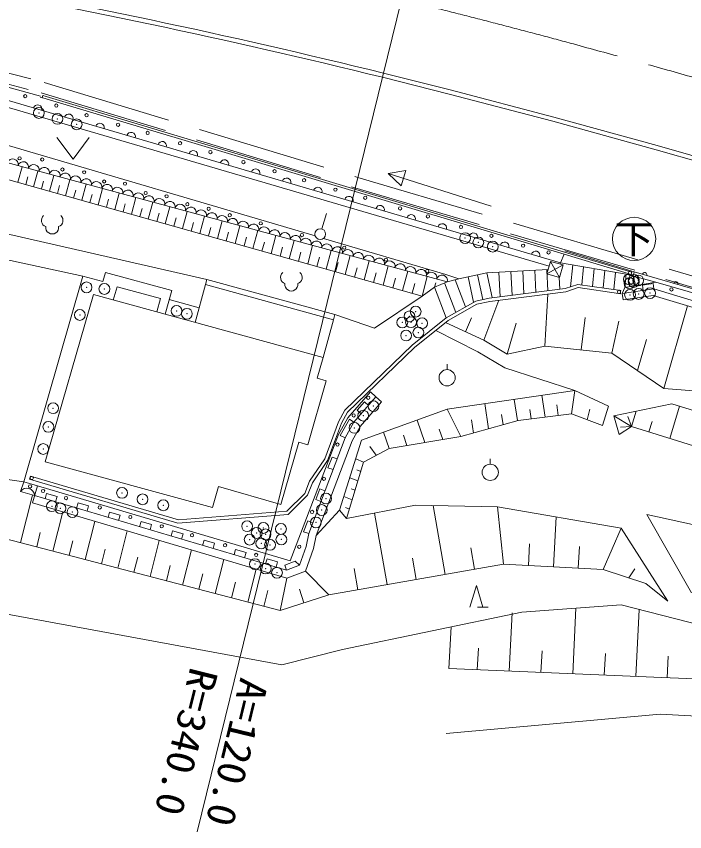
# Model space of a CAD drawing. Units: millimetres, scale not verified. Extents: x 40000 to 680000, y 20000 to 380000.
# Drawn here: x 457751 to 488659, y 250730 to 288413 of the extents above; entities that cross this region are included whole.
import ezdxf
from ezdxf.enums import TextEntityAlignment as Align

# ---------------------------------------------------------------- set-up
doc = ezdxf.new("R2010")
doc.units = ezdxf.units.MM
doc.header["$LTSCALE"] = 1000
doc.header["$PDMODE"] = 32
doc.header["$PDSIZE"] = 500
doc.linetypes.add('CHAIN', pattern=[18.5, 12, -1.5, 3.5, -1.5])
doc.linetypes.add('DASHED', pattern=[7.5, 6, -1.5])
for name, color, linetype, lineweight in [('M-BGD', 7, 'Continuous', 13), ('M-BGD-EXST', 7, 'Continuous', 13), ('M-BMK', 2, 'CHAIN', 13), ('M-STR-HTXT', 7, 'Continuous', 13)]:
    doc.layers.add(name, color=color, linetype=linetype, lineweight=lineweight)
doc.styles.add('ＭＳ ゴシック', font='')
doc.styles.get('ＭＳ ゴシック').set_extended_font_data('MS Gothic')

msp = doc.modelspace()

# ---------------------------------------------------------------- linework, layer by layer
at = {"layer": 'M-BGD'}
for p, q in [((441270, 287179), (471567, 278264)), ((477677, 276138), (443793, 285304)), ((456858, 285272), (458874, 284725)), ((482915, 277024), (456703, 284714)), ((458859, 284683), (458944, 284658)), ((458944, 284658), (458972, 284753)), ((458965, 284651), (458944, 284658)), ((458990, 284748), (458972, 284753)), ((483108, 277519), (458972, 284753)), ((483079, 277424), (458982, 284646)), ((476512, 275486), (444902, 284373)), ((482392, 276865), (456623, 284426)), ((459626, 282816), (460376, 281816)), ((460376, 281816), (461126, 282816)), ((492109, 280877), (487335, 282244)), ((457821, 280741), (458015, 281457)), ((458549, 280536), (458745, 281260)), ((475769, 281287), (474940, 281156)), ((479707, 279646), (474940, 281156)), ((474940, 281156), (475542, 280572)), ((475542, 280572), (475769, 281287)), ((458185, 280638), (458282, 280996)), ((458917, 280433), (459015, 280794)), ((459285, 280329), (459483, 281060)), ((460027, 280120), (460227, 280859)), ((447721, 280537), (466561, 276254)), ((459656, 280225), (459755, 280590)), ((460403, 280015), (460502, 280384)), ((460778, 279910), (460979, 280655)), ((461535, 279697), (461739, 280450)), ((461156, 279803), (461257, 280175)), ((462300, 279481), (462506, 280243)), ((463072, 279264), (463280, 280033)), ((461917, 279589), (462019, 279965)), ((462686, 279373), (462789, 279753)), ((463852, 279045), (464062, 279821)), ((464640, 278824), (464852, 279608)), ((463462, 279155), (463566, 279538)), ((464246, 278934), (464351, 279322)), ((465435, 278600), (465649, 279392)), ((472097, 279302), (471876, 278585)), ((465037, 278712), (465143, 279103)), ((465837, 278487), (465944, 278882)), ((466238, 278374), (466455, 279174)), ((467049, 278146), (467268, 278954)), ((466644, 278260), (466752, 278660)), ((467868, 277916), (468089, 278732)), ((468695, 277683), (468918, 278508)), ((451778, 278357), (460834, 276410)), ((467458, 278031), (467568, 278434)), ((468281, 277800), (468392, 278207)), ((469530, 277449), (469755, 278281)), ((471957, 278149), (477612, 276485)), ((469112, 277566), (469224, 277977)), ((469952, 277330), (470064, 277746)), ((470373, 277212), (470601, 278053)), ((471225, 276972), (471455, 277822)), ((470799, 277092), (470912, 277512)), ((472084, 276731), (472317, 277589)), ((472953, 276486), (473187, 277353)), ((483079, 277424), (482915, 277024)), ((486051, 276534), (483079, 277424)), ((486108, 276621), (483108, 277519)), ((486328, 276608), (483122, 277567)), ((471655, 276851), (471769, 277275)), ((472519, 276608), (472635, 277036)), ((473830, 276240), (474067, 277115)), ((482290, 276510), (482455, 277086)), ((482455, 277086), (483032, 276921)), ((482455, 277086), (482867, 276344)), ((482915, 277024), (482896, 276960)), ((482915, 277024), (485953, 276494)), ((473391, 276363), (473508, 276795)), ((474715, 275991), (474954, 276875)), ((475609, 275740), (475851, 276633)), ((482347, 276709), (479507, 276552)), ((482347, 276709), (479507, 276552)), ((480676, 275520), (480615, 276613)), ((481227, 275590), (481169, 276644)), ((481779, 275659), (481723, 276675)), ((482331, 275729), (482277, 276705)), ((482290, 276510), (483032, 276921)), ((483032, 276921), (482867, 276344)), ((483385, 275915), (483483, 276925)), ((483895, 276001), (483977, 276839)), ((484391, 275929), (484471, 276753)), ((484886, 275858), (484965, 276666)), ((486215, 276589), (486178, 276600)), ((486328, 276609), (486270, 276409)), ((486328, 276609), (494454, 274249)), ((460834, 276410), (458092, 266896)), ((461756, 276158), (460834, 276410)), ((461877, 276579), (461756, 276158)), ((464948, 275740), (461877, 276579)), ((466496, 276013), (466561, 276254)), ((472488, 274634), (466561, 276254)), ((474272, 276115), (474390, 276552)), ((475162, 275865), (475281, 276306)), ((476512, 275486), (476756, 276388)), ((477612, 276485), (478216, 276276)), ((478216, 276276), (477677, 276138)), ((478516, 274980), (478039, 276231)), ((478216, 276276), (479507, 276552)), ((478646, 276368), (478897, 275195)), ((479077, 276460), (479320, 275321)), ((479507, 276552), (479750, 275416)), ((480124, 275451), (480061, 276582)), ((482867, 276344), (482290, 276510)), ((482883, 275798), (482852, 276348)), ((485381, 275787), (485459, 276580)), ((485892, 275875), (485953, 276494)), ((487331, 276122), (485953, 276494)), ((486187, 276493), (486178, 276496)), ((486215, 276589), (486187, 276493)), ((462414, 275914), (462238, 275301)), ((464424, 275365), (462414, 275914)), ((466018, 274267), (466496, 276013)), ((472422, 274392), (466496, 276013)), ((476060, 275613), (476181, 276058)), ((476512, 275486), (477095, 275899)), ((477095, 275899), (477677, 276138)), ((477095, 275899), (477147, 276092)), ((477636, 274484), (477095, 275899)), ((478076, 274732), (477558, 276089)), ((483717, 276026), (483124, 275829)), ((483730, 275873), (483158, 275682)), ((485705, 275741), (483717, 276026)), ((485602, 275604), (483730, 275873)), ((485770, 275606), (485892, 275875)), ((485892, 275875), (487331, 276122)), ((486701, 275990), (487196, 276060)), ((486736, 275743), (486701, 275990)), ((487231, 275813), (487196, 276060)), ((487331, 276122), (494372, 274077)), ((461315, 275553), (459087, 267821)), ((471945, 272647), (461315, 275553)), ((464948, 275740), (464631, 274641)), ((474317, 274005), (476512, 275486)), ((483124, 275829), (479624, 275388)), ((483158, 275682), (479649, 275240)), ((482192, 273173), (482323, 275576)), ((485684, 275592), (485619, 275601)), ((485684, 275592), (485693, 275656)), ((485696, 275676), (485705, 275741)), ((487231, 275813), (485770, 275606)), ((485770, 275606), (485812, 275309)), ((487208, 275506), (485812, 275309)), ((521233, 265314), (487208, 275506)), ((521416, 265573), (487231, 275813)), ((464424, 275364), (464247, 274751)), ((466203, 274942), (464827, 275319)), ((478996, 275251), (477636, 274484)), ((479050, 275109), (477720, 274359)), ((479624, 275388), (478996, 275251)), ((479649, 275240), (479050, 275109)), ((479376, 273441), (480065, 275292)), ((487689, 271207), (488790, 275032)), ((471945, 272647), (472422, 274392)), ((472422, 274392), (472488, 274634)), ((472488, 274634), (474317, 274005)), ((477636, 274484), (476058, 273215)), ((477720, 274359), (476158, 273102)), ((478518, 273835), (478798, 274476)), ((483870, 272996), (484050, 274486)), ((477595, 274259), (479376, 273441)), ((480448, 272798), (480872, 274237)), ((485295, 272846), (485606, 274330)), ((477148, 273899), (479096, 272909)), ((476058, 273215), (472948, 270218)), ((479376, 273441), (480448, 272798)), ((486476, 272037), (486890, 273479)), ((476158, 273102), (473069, 270126)), ((479096, 272909), (480342, 272162)), ((480448, 272798), (482192, 273173)), ((482192, 273173), (485295, 272846)), ((485295, 272846), (487689, 271207)), ((471945, 272647), (471668, 271686)), ((477673, 272334), (477673, 272084)), ((480342, 272162), (483578, 271120)), ((472080, 271574), (471228, 268616)), ((472080, 271574), (471668, 271686)), ((473086, 269852), (474125, 271051)), ((474125, 271051), (474375, 270822)), ((483578, 271120), (477674, 270257)), ((483422, 270039), (483578, 271120)), ((485132, 270401), (483578, 271120)), ((489480, 271076), (487689, 271207)), ((474375, 270822), (473366, 269655)), ((473513, 270207), (473850, 270596)), ((474640, 270593), (473653, 269452)), ((474039, 270433), (473850, 270596)), ((474375, 270822), (474640, 270593)), ((480922, 269728), (480778, 270711)), ((482207, 269888), (482060, 270898)), ((472948, 270218), (472651, 269665)), ((473702, 270044), (473513, 270207)), ((477674, 270257), (473718, 268823)), ((478303, 268992), (477674, 270257)), ((479591, 269352), (479422, 270513)), ((481564, 269808), (481502, 270234)), ((482815, 269963), (482743, 270451)), ((484142, 269769), (484272, 270252)), ((485132, 270401), (484861, 269500)), ((488057, 270499), (485379, 269953)), ((487972, 268903), (488424, 270388)), ((491828, 269353), (488057, 270499)), ((473086, 269852), (472651, 269084)), ((473069, 270126), (472788, 269603)), ((480257, 269538), (480189, 270004)), ((483422, 270039), (480953, 269732)), ((484861, 269500), (483422, 270039)), ((486197, 269453), (485379, 269953)), ((485635, 269091), (485379, 269953)), ((486197, 269453), (486026, 269923)), ((486197, 269453), (486413, 270164)), ((472651, 269665), (472012, 267956)), ((472788, 269603), (472146, 267886)), ((473160, 269799), (472732, 269046)), ((473366, 269655), (472959, 268939)), ((473366, 269655), (473160, 269799)), ((473653, 269452), (473277, 268789)), ((476646, 268719), (476291, 269756)), ((480953, 269732), (478303, 268992)), ((478887, 269155), (478799, 269760)), ((486197, 269453), (485635, 269091)), ((486197, 269453), (485697, 269426)), ((486197, 269453), (491315, 267867)), ((487004, 269203), (487149, 269681)), ((472651, 269084), (470418, 263251)), ((474989, 268445), (474733, 269191)), ((477474, 268855), (477312, 269328)), ((470816, 268728), (469985, 265846)), ((471239, 268613), (470816, 268728)), ((472959, 268939), (471273, 264514)), ((473277, 268789), (471610, 264416)), ((473718, 268823), (472698, 265585)), ((472959, 268939), (472732, 269046)), ((478303, 268992), (474989, 268445)), ((475817, 268582), (475655, 269055)), ((474989, 268445), (473808, 267812)), ((474102, 268533), (474391, 268125)), ((472012, 267956), (471311, 266929)), ((472163, 267553), (472351, 268044)), ((472584, 267955), (472351, 268044)), ((473808, 267812), (473445, 267958)), ((479667, 267962), (479667, 267712)), ((466823, 265706), (459087, 267821)), ((472146, 267886), (471444, 266858)), ((472397, 267464), (472163, 267553)), ((473808, 267812), (473024, 265199)), ((458092, 266896), (455891, 267203)), ((473678, 267377), (473492, 267451)), ((457942, 266445), (458092, 266896)), ((458726, 266708), (458092, 266896)), ((458409, 267163), (458366, 267019)), ((465228, 264994), (458366, 267019)), ((458451, 267151), (458409, 267163)), ((465244, 265146), (458515, 267132)), ((471311, 266929), (471092, 266366)), ((471444, 266858), (471221, 266282)), ((473547, 266941), (473172, 267091)), ((458594, 266262), (457942, 266445)), ((458495, 265926), (458726, 266708)), ((470418, 263251), (458726, 266708)), ((467102, 266676), (466823, 265706)), ((469985, 265846), (467102, 266676)), ((471601, 266078), (471789, 266569)), ((472022, 266480), (471789, 266569)), ((473416, 266506), (473231, 266580)), ((457944, 264092), (458502, 266288)), ((470251, 262815), (458594, 266262)), ((459080, 266118), (459151, 266358)), ((459151, 266358), (459637, 266214)), ((459566, 265975), (459637, 266214)), ((471092, 266366), (470263, 265536)), ((471221, 266282), (470330, 265391)), ((471835, 265989), (471601, 266078)), ((473286, 266070), (472899, 266225)), ((470265, 262446), (458495, 265926)), ((460537, 265687), (460608, 265927)), ((460608, 265927), (461094, 265784)), ((461023, 265544), (461094, 265784)), ((473155, 265635), (472969, 265709)), ((473024, 265199), (476209, 265820)), ((476209, 265820), (480005, 265736)), ((477589, 262620), (477031, 265802)), ((480005, 265736), (485723, 264761)), ((480282, 263092), (480005, 265736)), ((459441, 263700), (459901, 265511)), ((461994, 265257), (462065, 265496)), ((462065, 265496), (462551, 265353)), ((462480, 265113), (462551, 265353)), ((470330, 265391), (465228, 264994)), ((470263, 265536), (465244, 265146)), ((472698, 265585), (471610, 264416)), ((473024, 265199), (472698, 265585)), ((474896, 262148), (474317, 265451)), ((486906, 265387), (488980, 261767)), ((493664, 263920), (486906, 265387)), ((469956, 260946), (454741, 264931)), ((460939, 263308), (461387, 265071)), ((463451, 264826), (463522, 265066)), ((463522, 265066), (464008, 264922)), ((463937, 264682), (464008, 264922)), ((471227, 265094), (471032, 264584)), ((471460, 265005), (471227, 265094)), ((482587, 262970), (482709, 265275)), ((458693, 263896), (458861, 264558)), ((462439, 262915), (462875, 264631)), ((464908, 264395), (464979, 264635)), ((464979, 264635), (465465, 264491)), ((471273, 264514), (471032, 264584)), ((484892, 262847), (485723, 264761)), ((485723, 264761), (487874, 261383)), ((460190, 263504), (460361, 264176)), ((463939, 262522), (464363, 264191)), ((465394, 264251), (465465, 264491)), ((466365, 263964), (466436, 264204)), ((466436, 264204), (466922, 264060)), ((471273, 264514), (471150, 263910)), ((471610, 264416), (471488, 263816)), ((461689, 263111), (461862, 263794)), ((466851, 263821), (466922, 264060)), ((471150, 263910), (470843, 263044)), ((471488, 263816), (471119, 262775)), ((478935, 262856), (478763, 263841)), ((481434, 263031), (481487, 264029)), ((483739, 262909), (483792, 263907)), ((463189, 262718), (463365, 263412)), ((465442, 262129), (465853, 263750)), ((467822, 263533), (467893, 263773)), ((467893, 263773), (468379, 263629)), ((468308, 263390), (468379, 263629)), ((464691, 262325), (464869, 263030)), ((466945, 261735), (467345, 263309)), ((469279, 263102), (469350, 263342)), ((469350, 263342), (469836, 263199)), ((469765, 262959), (469836, 263199)), ((470646, 263236), (470161, 263048)), ((470251, 262815), (470161, 263048)), ((470843, 263044), (470251, 262815)), ((470843, 263044), (470646, 263236)), ((480282, 263092), (472203, 261676)), ((476242, 262384), (476070, 263369)), ((484892, 262847), (480282, 263092)), ((468450, 261341), (468838, 262868)), ((471119, 262775), (470265, 262446)), ((471119, 262775), (472203, 261676)), ((473549, 261912), (473377, 262897)), ((486858, 262201), (484892, 262847)), ((486077, 262458), (486350, 262877)), ((466193, 261932), (466375, 262647)), ((469956, 260946), (470265, 262446)), ((467697, 261538), (467882, 262263)), ((470853, 261940), (471044, 261300)), ((478724, 261110), (479024, 262110)), ((479024, 262110), (479324, 261110)), ((487874, 261383), (486858, 262201)), ((469203, 261144), (469390, 261880)), ((472203, 261676), (469956, 260946)), ((454673, 261272), (470028, 258447)), ((481128, 260876), (485724, 261207)), ((485724, 261207), (490245, 260050)), ((481128, 260876), (472832, 259147)), ((479074, 261110), (479574, 261110)), ((480546, 258154), (480678, 260844)), ((483482, 258029), (483631, 261057)), ((486398, 257906), (486550, 260996)), ((477759, 258272), (477854, 260194)), ((472832, 259147), (470028, 258447)), ((479068, 258217), (479117, 259215)), ((482014, 258092), (482063, 259090)), ((484940, 257967), (484989, 258966)), ((487846, 257844), (487895, 258843)), ((487597, 257857), (477759, 258272)), ((495029, 257539), (487597, 257857)), ((477633, 255275), (487525, 256159)), ((494796, 255746), (487525, 256159))]:
    msp.add_line(p, q, dxfattribs=at)
at = {"layer": 'M-BGD', "linetype": 'DASHED'}
for p, q in [((452613, 287011), (459046, 285359)), ((452493, 286525), (458922, 284875)), ((459046, 285359), (473542, 280961)), ((458901, 284880), (473397, 280483)), ((473542, 280961), (494582, 274776)), ((473401, 280481), (494431, 274299))]:
    msp.add_line(p, q, dxfattribs=at)
at = {"layer": 'M-BGD'}
for points in [[(474730, 285787), (477813, 285013), (482606, 283754), (487389, 282436), (492165, 281069), (496935, 279660), (501497, 278279), (506057, 276876), (515183, 274027)], [(474681, 285593), (477763, 284819), (482554, 283561), (487335, 282244)]]:
    msp.add_lwpolyline(points, dxfattribs=at)
for centre, radius in [((458164, 284722), 75), ((459601, 284288), 75), ((461002, 283843), 75), ((462459, 283403), 75), ((463824, 283023), 75), ((465326, 282548), 75), ((457903, 281848), 75), ((458951, 281795), 75), ((466726, 282136), 75), ((468253, 281676), 75), ((459882, 281334), 75), ((460890, 281204), 75), ((469693, 281252), 75), ((461814, 280779), 75), ((462778, 280680), 75), ((471060, 280839), 75), ((472507, 280402), 75), ((463734, 280247), 75), ((464701, 280094), 75), ((473885, 280029), 75), ((465660, 279730), 75), ((475500, 279533), 75), ((466645, 279518), 75), ((467623, 279220), 75), ((476782, 279165), 75), ((469057, 278845), 75), ((471803, 278346), 250), ((478314, 278682), 75), ((470956, 278300), 75), ((479723, 278267), 75), ((472916, 277720), 75), ((481188, 277814), 75), ((482364, 277499), 75), ((474848, 277166), 75), ((476753, 276638), 75), ((486124, 276548), 75), ((488047, 275792), 75), ((485621, 275676), 75), ((477673, 271709), 375), ((474023, 270783), 75), ((473352, 269969), 75), ((472603, 268619), 75), ((479667, 267337), 375), ((458464, 267077), 75), ((471975, 267038), 75), ((458388, 266686), 75), ((458990, 266477), 75), ((460051, 266149), 75), ((461611, 265714), 75), ((463025, 265272), 75), ((471428, 265510), 75), ((464479, 264843), 75), ((465877, 264430), 75), ((467406, 263968), 75), ((470834, 263897), 75), ((468842, 263520), 75)]:
    msp.add_circle(centre, radius, dxfattribs=at)
for centre, radius, start, end in [((394311, -40962), 336300, 76.17326, 83.6809), ((394311, -40962), 336500, 76.17326, 83.6809), ((458739, 284117), 200, 343.6481, 163.6481), ((460178, 283695), 200, 343.6481, 163.6481), ((461617, 283273), 200, 343.6481, 163.6481), ((463057, 282850), 200, 343.6481, 163.6481), ((464496, 282428), 200, 343.6481, 163.6481), ((465935, 282006), 200, 343.6481, 163.6481), ((457589, 281572), 251, 345.0291, 164.6973), ((458073, 281441), 251, 345.0291, 164.6973), ((458557, 281310), 251, 345.0291, 164.6973), ((467375, 281583), 200, 343.6481, 163.6481), ((459041, 281179), 251, 345.0291, 164.6973), ((459525, 281048), 251, 345.0291, 164.6973), ((460009, 280917), 251, 345.0291, 164.6973), ((468814, 281161), 200, 343.6481, 163.6481), ((460493, 280786), 251, 345.0291, 164.6973), ((460977, 280655), 251, 345.0291, 164.6973), ((461461, 280524), 251, 345.0291, 164.6973), ((470253, 280739), 200, 343.6481, 163.6481), ((461945, 280393), 251, 345.0291, 164.6973), ((462429, 280262), 251, 345.0291, 164.6973), ((462913, 280132), 251, 345.0291, 164.6973), ((471693, 280317), 200, 343.6481, 163.6481), ((463397, 280001), 251, 345.0291, 164.6973), ((463881, 279870), 251, 345.0291, 164.6973), ((464365, 279739), 251, 345.0291, 164.6973), ((473132, 279894), 200, 343.6481, 163.6481), ((464850, 279608), 251, 345.0291, 164.6973), ((465334, 279477), 251, 345.0291, 164.6973), ((474571, 279472), 200, 343.6481, 163.6481), ((465818, 279346), 251, 345.0291, 164.6973), ((466302, 279215), 251, 345.0291, 164.6973), ((466786, 279084), 251, 345.0291, 164.6973), ((476011, 279050), 200, 343.6481, 163.6481), ((459211, 278979), 300, 131.4195, 251.1424), ((459611, 278979), 300, 288.8576, 48.5806), ((467270, 278953), 251, 345.0291, 164.6973), ((467754, 278822), 251, 345.0291, 164.6973), ((468238, 278691), 251, 345.0291, 164.6973), ((459411, 278654), 300, 172.1402, 7.8598), ((468722, 278560), 251, 345.0291, 164.6973), ((469206, 278429), 251, 345.0291, 164.6973), ((469690, 278298), 251, 345.0291, 164.6973), ((477450, 278627), 200, 343.6481, 163.6481), ((470174, 278167), 251, 345.0291, 164.6973), ((470658, 278036), 251, 345.0291, 164.6973), ((471142, 277906), 251, 345.0291, 164.6973), ((478889, 278205), 200, 343.6481, 163.6481), ((471626, 277775), 251, 345.0291, 164.6973), ((472110, 277644), 251, 345.0291, 164.6973), ((472594, 277513), 251, 345.0291, 164.6973), ((480329, 277783), 200, 343.6481, 163.6481), ((473078, 277382), 251, 345.0291, 164.6973), ((473563, 277251), 251, 345.0291, 164.6973), ((474047, 277120), 251, 345.0291, 164.6973), ((481768, 277360), 200, 343.6481, 163.6481), ((474531, 276989), 251, 345.0291, 164.6973), ((475015, 276858), 251, 345.0291, 164.6973), ((475499, 276727), 251, 345.0291, 164.6973), ((475983, 276596), 251, 345.0291, 164.6973), ((476467, 276465), 251, 345.0291, 164.6973), ((470271, 276343), 300, 131.4195, 251.1424), ((470671, 276343), 300, 288.8576, 48.5806), ((476951, 276334), 251, 345.0291, 164.6973), ((477435, 276203), 251, 345.0291, 164.6973), ((486808, 276470), 100, 343.8041, 163.804), ((470471, 276018), 300, 172.1402, 7.8598), ((488249, 276052), 100, 343.8041, 163.804), ((458240, 266253), 354, 1.4212, 147.1958)]:
    msp.add_arc(centre, radius, start, end, dxfattribs=at)
for p in [(458797, 283947), (459654, 283674), (460542, 283420), (478506, 278162), (479116, 277960), (479783, 277769), (486078, 276257), (486112, 276075), (486302, 276236), (486302, 276135), (486508, 276205), (461000, 275885), (461825, 275812), (487056, 275618), (486131, 275539), (486530, 275582), (460689, 274611), (465161, 274801), (465640, 274664), (475931, 274546), (476219, 274764), (475599, 274265), (476004, 274274), (476517, 274227), (476344, 273800), (475778, 273661), (474266, 270396), (459454, 270302), (473793, 269957), (459234, 269438), (473389, 269393), (458995, 268416), (462640, 266389), (463590, 266090), (464548, 265815), (472075, 266127), (459397, 265772), (459792, 265674), (460347, 265499), (471876, 265594), (468426, 264848), (469176, 264767), (469989, 264720), (471606, 265022), (468869, 264535), (469278, 264471), (468542, 264229), (469076, 264049), (469485, 263985), (470010, 264234), (468787, 263095), (469287, 262890), (469806, 262696)]:
    msp.add_point(p, dxfattribs=at)
at = {"layer": 'M-BGD-EXST'}
msp.add_circle((486319, 278124), 1000, dxfattribs=at)
at = {"layer": 'M-BMK'}
for centre, radius, start, end in [((391078, -54550), 353967, 74.86168, 77.01771), ((313617, -334663), 644590, 72.88731, 74.71758)]:
    msp.add_arc(centre, radius, start, end, dxfattribs=at)
at = {"layer": 'M-STR-HTXT'}
msp.add_line((475567, 289186), (466110, 250730), dxfattribs=at)

# ---------------------------------------------------------------- texts
at = {"layer": 'M-BGD-EXST', "style": 'ＭＳ ゴシック'}
msp.add_text('下', height=1320, dxfattribs=at).set_placement((486319, 278124), align=Align.MIDDLE_CENTER)
at = {"layer": 'M-STR-HTXT', "style": 'ＭＳ ゴシック', "width": 1.1}
for s, rotation, p in [('R=340.0', 255.964, (465428, 258491)), ('A=120.0', 256.409, (467741, 257995))]:
    msp.add_text(s, height=1320, rotation=rotation, dxfattribs=at).set_placement(p, align=Align.BOTTOM_LEFT)

doc.saveas('drawing.dxf')
